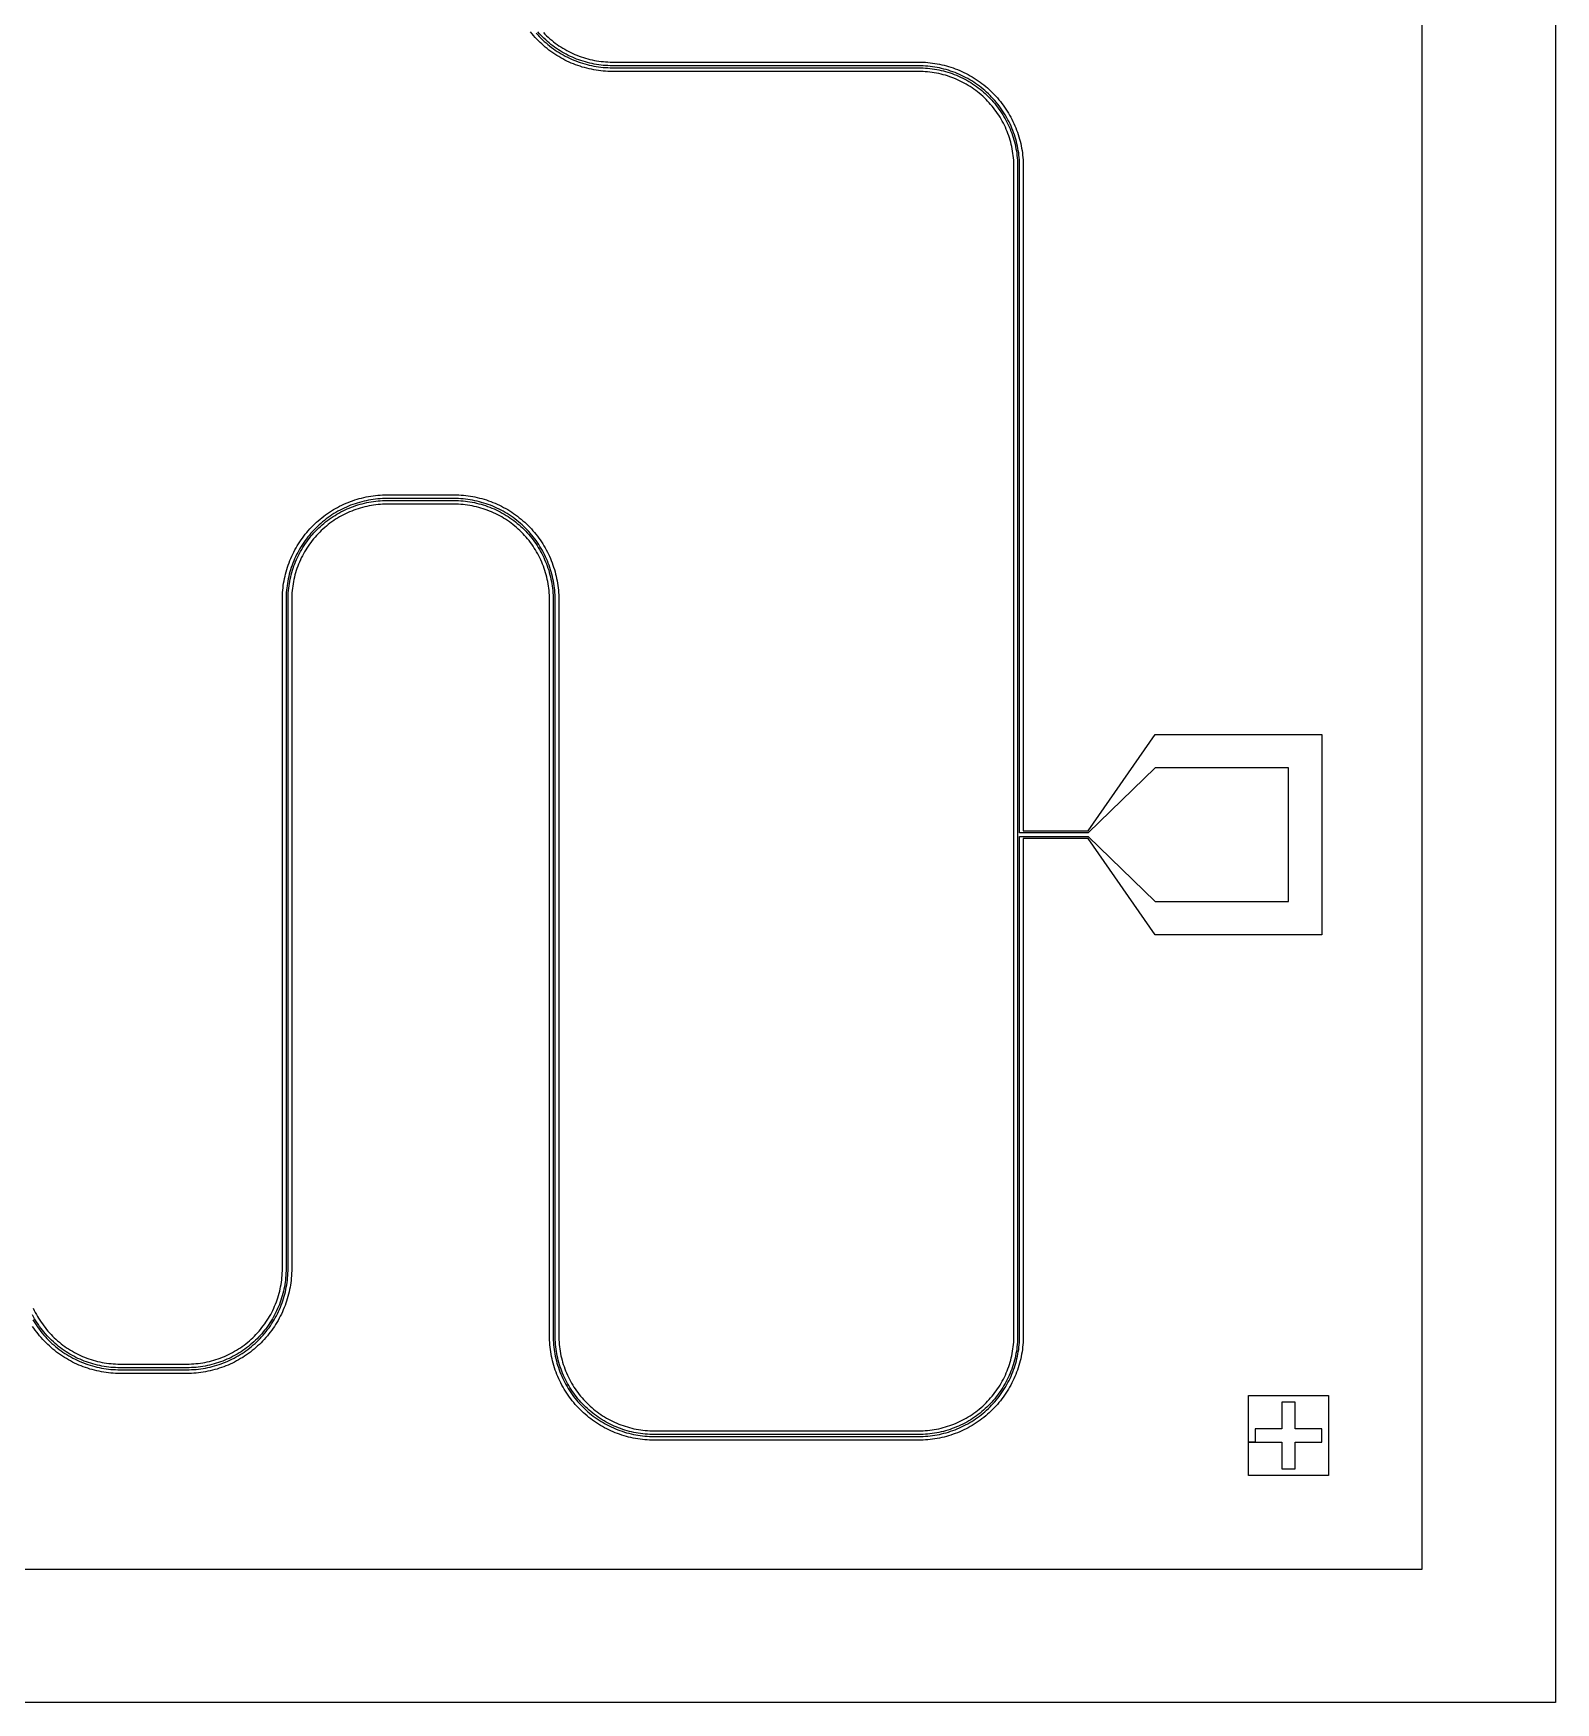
# Model space of a CAD drawing. Extents: x -2500 to 2500, y -2500 to 2500.
# Drawn here: x 220 to 2500, y -2500 to 0 of the extents above; entities that cross this region are included whole.
import ezdxf

# ---------------------------------------------------------------- set-up
doc = ezdxf.new("R2010")
doc.units = 0
doc.layers.add('L0D0', color=1, linetype='CONTINUOUS')

msp = doc.modelspace()

# ---------------------------------------------------------------- linework, layer by layer
at = {"layer": 'L0D0'}
for points in [[(-2500, -2500), (-2500, -2300), (-2300, -2300), (2300, -2300), (2300, 2300), (-2300, 2300), (-2300, -2300), (-2500, -2300), (-2500, 2500), (2500, 2500), (2500, -2500)], [(2040, -2160), (2040, -2110), (2050, -2110), (2090, -2110), (2090, -2150), (2110, -2150), (2110, -2110), (2150, -2110), (2150, -2090), (2110, -2090), (2110, -2050), (2090, -2050), (2090, -2090), (2050, -2090), (2050, -2110), (2040, -2110), (2040, -2040), (2160, -2040), (2160, -2160)]]:
    msp.add_lwpolyline(points, close=True, dxfattribs=at)
for points in [[(973.113, 0.548), (975.44, -2.065), (977.828, -4.624), (980.273, -7.127), (982.776, -9.572), (985.335, -11.96), (987.948, -14.287), (990.615, -16.554), (993.333, -18.759), (996.101, -20.9), (998.918, -22.976), (1001.782, -24.987), (1004.692, -26.931), (1007.646, -28.808), (1010.642, -30.616), (1013.679, -32.354), (1016.756, -34.021), (1019.871, -35.617), (1023.021, -37.141), (1026.206, -38.591), (1029.423, -39.968), (1032.672, -41.27), (1035.95, -42.496), (1039.255, -43.646), (1042.585, -44.72), (1045.94, -45.717), (1049.317, -46.635), (1052.714, -47.476), (1056.13, -48.238), (1059.562, -48.92), (1063.009, -49.524), (1066.469, -50.047), (1069.941, -50.491), (1073.421, -50.854), (1076.909, -51.136), (1080.403, -51.338), (1083.901, -51.46), (1087.4, -51.5), (1545.75, -51.5), (1549.18, -51.54), (1552.608, -51.658), (1556.033, -51.856), (1559.452, -52.133), (1562.864, -52.489), (1566.266, -52.924), (1569.658, -53.437), (1573.037, -54.028), (1576.401, -54.698), (1579.749, -55.444), (1583.079, -56.268), (1586.389, -57.169), (1589.677, -58.146), (1592.942, -59.198), (1596.182, -60.326), (1599.394, -61.528), (1602.578, -62.804), (1605.732, -64.153), (1608.854, -65.575), (1611.942, -67.068), (1614.995, -68.633), (1618.011, -70.267), (1620.988, -71.971), (1623.925, -73.743), (1626.821, -75.582), (1629.673, -77.488), (1632.48, -79.459), (1635.241, -81.494), (1637.955, -83.593), (1640.619, -85.754), (1643.232, -87.976), (1645.794, -90.257), (1648.302, -92.597), (1650.755, -94.995), (1653.153, -97.448), (1655.493, -99.956), (1657.774, -102.518), (1659.996, -105.131), (1662.157, -107.795), (1664.256, -110.509), (1666.291, -113.27), (1668.262, -116.077), (1670.168, -118.929), (1672.007, -121.825), (1673.779, -124.762), (1675.483, -127.739), (1677.117, -130.755), (1678.682, -133.808), (1680.175, -136.896), (1681.597, -140.018), (1682.946, -143.172), (1684.222, -146.356), (1685.424, -149.568), (1686.552, -152.808), (1687.604, -156.073), (1688.581, -159.361), (1689.482, -162.671), (1690.306, -166.001), (1691.052, -169.349), (1691.722, -172.713), (1692.313, -176.092), (1692.826, -179.484), (1693.261, -182.886), (1693.617, -186.298), (1693.894, -189.717), (1694.092, -193.142), (1694.21, -196.57), (1694.25, -200), (1694.25, -1950), (1694.21, -1953.43), (1694.092, -1956.858), (1693.894, -1960.283), (1693.617, -1963.702), (1693.261, -1967.114), (1692.826, -1970.516), (1692.313, -1973.908), (1691.722, -1977.287), (1691.052, -1980.651), (1690.306, -1983.999), (1689.482, -1987.329), (1688.581, -1990.639), (1687.604, -1993.927), (1686.552, -1997.192), (1685.424, -2000.432), (1684.222, -2003.644), (1682.946, -2006.828), (1681.597, -2009.982), (1680.175, -2013.104), (1678.682, -2016.192), (1677.117, -2019.245), (1675.483, -2022.261), (1673.779, -2025.238), (1672.007, -2028.175), (1670.168, -2031.071), (1668.262, -2033.923), (1666.291, -2036.73), (1664.256, -2039.491), (1662.157, -2042.205), (1659.996, -2044.869), (1657.774, -2047.482), (1655.493, -2050.044), (1653.153, -2052.552), (1650.755, -2055.005), (1648.302, -2057.403), (1645.794, -2059.743), (1643.232, -2062.024), (1640.619, -2064.246), (1637.955, -2066.407), (1635.241, -2068.506), (1632.48, -2070.541), (1629.673, -2072.512), (1626.821, -2074.418), (1623.925, -2076.257), (1620.988, -2078.029), (1618.011, -2079.733), (1614.995, -2081.367), (1611.942, -2082.932), (1608.854, -2084.425), (1605.732, -2085.847), (1602.578, -2087.196), (1599.394, -2088.472), (1596.182, -2089.674), (1592.942, -2090.802), (1589.677, -2091.854), (1586.389, -2092.831), (1583.079, -2093.732), (1579.749, -2094.556), (1576.401, -2095.302), (1573.037, -2095.972), (1569.658, -2096.563), (1566.266, -2097.076), (1562.864, -2097.511), (1559.452, -2097.867), (1556.033, -2098.144), (1552.608, -2098.342), (1549.18, -2098.46), (1545.75, -2098.5), (1150, -2098.5), (1146.57, -2098.46), (1143.142, -2098.342), (1139.717, -2098.144), (1136.298, -2097.867), (1132.886, -2097.511), (1129.484, -2097.076), (1126.092, -2096.563), (1122.713, -2095.972), (1119.349, -2095.302), (1116.001, -2094.556), (1112.671, -2093.732), (1109.361, -2092.831), (1106.073, -2091.854), (1102.808, -2090.802), (1099.568, -2089.674), (1096.356, -2088.472), (1093.172, -2087.196), (1090.018, -2085.847), (1086.896, -2084.425), (1083.808, -2082.932), (1080.755, -2081.367), (1077.739, -2079.733), (1074.762, -2078.029), (1071.825, -2076.257), (1068.929, -2074.418), (1066.077, -2072.512), (1063.27, -2070.541), (1060.509, -2068.506), (1057.795, -2066.407), (1055.131, -2064.246), (1052.518, -2062.024), (1049.956, -2059.743), (1047.448, -2057.403), (1044.995, -2055.005), (1042.597, -2052.552), (1040.257, -2050.044), (1037.976, -2047.482), (1035.754, -2044.869), (1033.593, -2042.205), (1031.494, -2039.491), (1029.459, -2036.73), (1027.488, -2033.923), (1025.582, -2031.071), (1023.743, -2028.175), (1021.971, -2025.238), (1020.267, -2022.261), (1018.633, -2019.245), (1017.068, -2016.192), (1015.575, -2013.104), (1014.153, -2009.982), (1012.804, -2006.828), (1011.528, -2003.644), (1010.326, -2000.432), (1009.198, -1997.192), (1008.146, -1993.927), (1007.169, -1990.639), (1006.268, -1987.329), (1005.444, -1983.999), (1004.698, -1980.651), (1004.028, -1977.287), (1003.437, -1973.908), (1002.924, -1970.516), (1002.489, -1967.114), (1002.133, -1963.702), (1001.856, -1960.283), (1001.658, -1956.858), (1001.54, -1953.43), (1001.5, -1950), (1001.5, -848.1), (1001.46, -844.601), (1001.338, -841.103), (1001.136, -837.609), (1000.854, -834.121), (1000.491, -830.641), (1000.047, -827.169), (999.524, -823.709), (998.92, -820.262), (998.238, -816.83), (997.476, -813.414), (996.635, -810.017), (995.717, -806.64), (994.72, -803.285), (993.646, -799.955), (992.496, -796.65), (991.27, -793.372), (989.968, -790.123), (988.591, -786.906), (987.141, -783.721), (985.617, -780.571), (984.021, -777.456), (982.354, -774.379), (980.616, -771.342), (978.808, -768.346), (976.931, -765.392), (974.987, -762.482), (972.976, -759.618), (970.9, -756.801), (968.759, -754.033), (966.554, -751.315), (964.287, -748.648), (961.96, -746.035), (959.572, -743.476), (957.127, -740.973), (954.624, -738.528), (952.065, -736.14), (949.452, -733.813), (946.785, -731.546), (944.067, -729.341), (941.299, -727.2), (938.482, -725.124), (935.618, -723.113), (932.708, -721.169), (929.754, -719.292), (926.758, -717.484), (923.721, -715.746), (920.644, -714.079), (917.529, -712.483), (914.379, -710.959), (911.194, -709.509), (907.977, -708.132), (904.728, -706.83), (901.45, -705.604), (898.145, -704.454), (894.815, -703.38), (891.46, -702.383), (888.083, -701.465), (884.686, -700.624), (881.27, -699.862), (877.838, -699.18), (874.391, -698.576), (870.931, -698.053), (867.459, -697.609), (863.979, -697.246), (860.491, -696.964), (856.997, -696.762), (853.499, -696.64), (850, -696.6), (750, -696.6), (746.501, -696.64), (743.003, -696.762), (739.509, -696.964), (736.021, -697.246), (732.541, -697.609), (729.069, -698.053), (725.609, -698.576), (722.162, -699.18), (718.73, -699.862), (715.314, -700.624), (711.917, -701.465), (708.54, -702.383), (705.185, -703.38), (701.855, -704.454), (698.55, -705.604), (695.272, -706.83), (692.023, -708.132), (688.806, -709.509), (685.621, -710.959), (682.471, -712.483), (679.356, -714.079), (676.279, -715.746), (673.242, -717.484), (670.246, -719.292), (667.292, -721.169), (664.382, -723.113), (661.518, -725.124), (658.701, -727.2), (655.933, -729.341), (653.215, -731.546), (650.548, -733.813), (647.935, -736.14), (645.376, -738.528), (642.873, -740.973), (640.428, -743.476), (638.04, -746.035), (635.713, -748.648), (633.446, -751.315), (631.241, -754.033), (629.1, -756.801), (627.024, -759.618), (625.013, -762.482), (623.069, -765.392), (621.192, -768.346), (619.384, -771.342), (617.646, -774.379), (615.979, -777.456), (614.383, -780.571), (612.859, -783.721), (611.409, -786.906), (610.032, -790.123), (608.73, -793.372), (607.504, -796.65), (606.354, -799.955), (605.28, -803.285), (604.283, -806.64), (603.365, -810.017), (602.524, -813.414), (601.762, -816.83), (601.08, -820.262), (600.476, -823.709), (599.953, -827.169), (599.509, -830.641), (599.146, -834.121), (598.864, -837.609), (598.662, -841.103), (598.54, -844.601), (598.5, -848.1), (598.5, -1850), (598.46, -1853.43), (598.342, -1856.858), (598.144, -1860.283), (597.867, -1863.702), (597.511, -1867.114), (597.076, -1870.516), (596.563, -1873.908), (595.972, -1877.287), (595.302, -1880.651), (594.556, -1883.999), (593.732, -1887.329), (592.831, -1890.639), (591.854, -1893.927), (590.802, -1897.192), (589.674, -1900.432), (588.472, -1903.644), (587.196, -1906.828), (585.847, -1909.982), (584.425, -1913.104), (582.932, -1916.192), (581.367, -1919.245), (579.733, -1922.261), (578.029, -1925.238), (576.257, -1928.175), (574.418, -1931.071), (572.512, -1933.923), (570.541, -1936.73), (568.506, -1939.491), (566.407, -1942.205), (564.246, -1944.869), (562.024, -1947.482), (559.743, -1950.044), (557.403, -1952.552), (555.005, -1955.005), (552.552, -1957.403), (550.044, -1959.743), (547.482, -1962.024), (544.869, -1964.246), (542.205, -1966.407), (539.491, -1968.506), (536.73, -1970.541), (533.923, -1972.512), (531.071, -1974.418), (528.175, -1976.257), (525.238, -1978.029), (522.261, -1979.733), (519.245, -1981.367), (516.192, -1982.932), (513.104, -1984.425), (509.982, -1985.847), (506.828, -1987.196), (503.644, -1988.472), (500.432, -1989.674), (497.192, -1990.802), (493.927, -1991.854), (490.639, -1992.831), (487.329, -1993.732), (483.999, -1994.556), (480.651, -1995.302), (477.287, -1995.972), (473.908, -1996.563), (470.516, -1997.076), (467.114, -1997.511), (463.702, -1997.867), (460.283, -1998.144), (456.858, -1998.342), (453.43, -1998.46), (450, -1998.5), (350, -1998.5), (346.57, -1998.46), (343.142, -1998.342), (339.717, -1998.144), (336.298, -1997.867), (332.886, -1997.511), (329.484, -1997.076), (326.092, -1996.563), (322.713, -1995.972), (319.349, -1995.302), (316.001, -1994.556), (312.671, -1993.732), (309.361, -1992.831), (306.073, -1991.854), (302.808, -1990.802), (299.568, -1989.674), (296.356, -1988.472), (293.172, -1987.196), (290.018, -1985.847), (286.896, -1984.425), (283.808, -1982.932), (280.755, -1981.367), (277.739, -1979.733), (274.762, -1978.029), (271.825, -1976.257), (268.929, -1974.418), (266.077, -1972.512), (263.27, -1970.541), (260.509, -1968.506), (257.795, -1966.407), (255.131, -1964.246), (252.518, -1962.024), (249.956, -1959.743), (247.448, -1957.403), (244.995, -1955.005), (242.597, -1952.552), (240.257, -1950.044), (237.976, -1947.482), (235.754, -1944.869), (233.593, -1942.205), (231.494, -1939.491), (229.459, -1936.73), (227.488, -1933.923), (225.582, -1931.071), (223.743, -1928.175), (221.971, -1925.238), (220.267, -1922.261), (218.633, -1919.245)], [(983.906, 1.319), (986.284, -1.116), (988.719, -3.494), (991.21, -5.813), (993.755, -8.072), (996.353, -10.27), (999.003, -12.406), (1001.703, -14.477), (1004.452, -16.484), (1007.247, -18.425), (1010.088, -20.299), (1012.973, -22.105), (1015.9, -23.842), (1018.867, -25.508), (1021.874, -27.103), (1024.917, -28.627), (1027.996, -30.077), (1031.108, -31.454), (1034.252, -32.757), (1037.427, -33.984), (1040.629, -35.135), (1043.858, -36.21), (1047.112, -37.207), (1050.389, -38.127), (1053.686, -38.969), (1057.003, -39.732), (1060.337, -40.416), (1063.686, -41.02), (1067.049, -41.544), (1070.423, -41.989), (1073.807, -42.352), (1077.198, -42.636), (1080.596, -42.838), (1083.997, -42.96), (1087.4, -43), (1545.75, -43), (1549.273, -43.04), (1552.794, -43.158), (1556.311, -43.356), (1559.823, -43.632), (1563.328, -43.987), (1566.825, -44.421), (1570.31, -44.933), (1573.783, -45.523), (1577.243, -46.191), (1580.686, -46.936), (1584.111, -47.759), (1587.518, -48.658), (1590.903, -49.633), (1594.266, -50.684), (1597.604, -51.81), (1600.916, -53.011), (1604.2, -54.286), (1607.455, -55.634), (1610.679, -57.055), (1613.87, -58.548), (1617.027, -60.112), (1620.147, -61.747), (1623.231, -63.451), (1626.275, -65.224), (1629.279, -67.064), (1632.241, -68.972), (1635.159, -70.946), (1638.032, -72.984), (1640.859, -75.087), (1643.638, -77.252), (1646.367, -79.48), (1649.046, -81.768), (1651.673, -84.115), (1654.247, -86.521), (1656.766, -88.984), (1659.229, -91.503), (1661.635, -94.077), (1663.982, -96.704), (1666.27, -99.383), (1668.498, -102.112), (1670.663, -104.891), (1672.766, -107.718), (1674.804, -110.591), (1676.778, -113.509), (1678.686, -116.471), (1680.526, -119.475), (1682.299, -122.519), (1684.003, -125.603), (1685.638, -128.723), (1687.202, -131.88), (1688.695, -135.071), (1690.116, -138.295), (1691.464, -141.55), (1692.739, -144.834), (1693.94, -148.146), (1695.066, -151.484), (1696.117, -154.847), (1697.092, -158.232), (1697.991, -161.639), (1698.814, -165.064), (1699.559, -168.507), (1700.227, -171.967), (1700.817, -175.44), (1701.329, -178.925), (1701.763, -182.422), (1702.118, -185.927), (1702.394, -189.439), (1702.592, -192.956), (1702.71, -196.477), (1702.75, -200), (1702.75, -1194.25), (1800, -1194.25), (1900, -1050), (2150, -1050), (2150, -1350), (1900, -1350), (1800, -1205.75), (1702.75, -1205.75), (1702.75, -1950), (1702.71, -1953.523), (1702.592, -1957.044), (1702.394, -1960.561), (1702.118, -1964.073), (1701.763, -1967.578), (1701.329, -1971.075), (1700.817, -1974.56), (1700.227, -1978.033), (1699.559, -1981.493), (1698.814, -1984.936), (1697.991, -1988.361), (1697.092, -1991.768), (1696.117, -1995.153), (1695.066, -1998.516), (1693.94, -2001.854), (1692.739, -2005.166), (1691.464, -2008.45), (1690.116, -2011.705), (1688.695, -2014.929), (1687.202, -2018.12), (1685.638, -2021.277), (1684.003, -2024.397), (1682.299, -2027.481), (1680.526, -2030.525), (1678.686, -2033.529), (1676.778, -2036.491), (1674.804, -2039.409), (1672.766, -2042.282), (1670.663, -2045.109), (1668.498, -2047.888), (1666.27, -2050.617), (1663.982, -2053.296), (1661.635, -2055.923), (1659.229, -2058.497), (1656.766, -2061.016), (1654.247, -2063.479), (1651.673, -2065.885), (1649.046, -2068.232), (1646.367, -2070.52), (1643.638, -2072.748), (1640.859, -2074.913), (1638.032, -2077.016), (1635.159, -2079.054), (1632.241, -2081.028), (1629.279, -2082.936), (1626.275, -2084.776), (1623.231, -2086.549), (1620.147, -2088.253), (1617.027, -2089.888), (1613.87, -2091.452), (1610.679, -2092.945), (1607.455, -2094.366), (1604.2, -2095.714), (1600.916, -2096.989), (1597.604, -2098.19), (1594.266, -2099.316), (1590.903, -2100.367), (1587.518, -2101.342), (1584.111, -2102.241), (1580.686, -2103.064), (1577.243, -2103.809), (1573.783, -2104.477), (1570.31, -2105.067), (1566.825, -2105.579), (1563.328, -2106.013), (1559.823, -2106.368), (1556.311, -2106.644), (1552.794, -2106.842), (1549.273, -2106.96), (1545.75, -2107), (1150, -2107), (1146.477, -2106.96), (1142.956, -2106.842), (1139.439, -2106.644), (1135.927, -2106.368), (1132.422, -2106.013), (1128.925, -2105.579), (1125.44, -2105.067), (1121.967, -2104.477), (1118.507, -2103.809), (1115.064, -2103.064), (1111.639, -2102.241), (1108.232, -2101.342), (1104.847, -2100.367), (1101.484, -2099.316), (1098.146, -2098.19), (1094.834, -2096.989), (1091.55, -2095.714), (1088.295, -2094.366), (1085.071, -2092.945), (1081.88, -2091.452), (1078.723, -2089.888), (1075.603, -2088.253), (1072.519, -2086.549), (1069.475, -2084.776), (1066.471, -2082.936), (1063.509, -2081.028), (1060.591, -2079.054), (1057.718, -2077.016), (1054.891, -2074.913), (1052.112, -2072.748), (1049.383, -2070.52), (1046.704, -2068.232), (1044.077, -2065.885), (1041.503, -2063.479), (1038.984, -2061.016), (1036.521, -2058.497), (1034.115, -2055.923), (1031.768, -2053.296), (1029.48, -2050.617), (1027.252, -2047.888), (1025.087, -2045.109), (1022.984, -2042.282), (1020.946, -2039.409), (1018.972, -2036.491), (1017.064, -2033.529), (1015.224, -2030.525), (1013.451, -2027.481), (1011.747, -2024.397), (1010.112, -2021.277), (1008.548, -2018.12), (1007.055, -2014.929), (1005.634, -2011.705), (1004.286, -2008.45), (1003.011, -2005.166), (1001.81, -2001.854), (1000.684, -1998.516), (999.633, -1995.153), (998.658, -1991.768), (997.759, -1988.361), (996.936, -1984.936), (996.191, -1981.493), (995.523, -1978.033), (994.933, -1974.56), (994.421, -1971.075), (993.987, -1967.578), (993.632, -1964.073), (993.356, -1960.561), (993.158, -1957.044), (993.04, -1953.523), (993, -1950), (993, -848.1), (992.96, -844.697), (992.838, -841.296), (992.636, -837.898), (992.352, -834.507), (991.989, -831.123), (991.544, -827.749), (991.02, -824.386), (990.416, -821.037), (989.732, -817.703), (988.969, -814.386), (988.127, -811.089), (987.207, -807.812), (986.21, -804.558), (985.135, -801.329), (983.984, -798.127), (982.757, -794.952), (981.454, -791.808), (980.077, -788.696), (978.627, -785.617), (977.103, -782.574), (975.508, -779.567), (973.842, -776.6), (972.105, -773.673), (970.299, -770.788), (968.425, -767.947), (966.484, -765.152), (964.477, -762.403), (962.406, -759.703), (960.27, -757.053), (958.072, -754.455), (955.813, -751.91), (953.494, -749.419), (951.116, -746.984), (948.681, -744.606), (946.19, -742.287), (943.645, -740.028), (941.047, -737.83), (938.397, -735.694), (935.697, -733.623), (932.948, -731.616), (930.153, -729.675), (927.312, -727.801), (924.427, -725.995), (921.5, -724.258), (918.533, -722.592), (915.526, -720.997), (912.483, -719.473), (909.404, -718.023), (906.292, -716.646), (903.148, -715.343), (899.973, -714.116), (896.771, -712.965), (893.542, -711.89), (890.288, -710.893), (887.011, -709.973), (883.714, -709.131), (880.397, -708.368), (877.063, -707.684), (873.714, -707.08), (870.351, -706.556), (866.977, -706.111), (863.593, -705.748), (860.202, -705.464), (856.804, -705.262), (853.403, -705.14), (850, -705.1), (750, -705.1), (746.597, -705.14), (743.196, -705.262), (739.798, -705.464), (736.407, -705.748), (733.023, -706.111), (729.649, -706.556), (726.286, -707.08), (722.937, -707.684), (719.603, -708.368), (716.286, -709.131), (712.989, -709.973), (709.712, -710.893), (706.458, -711.89), (703.229, -712.965), (700.027, -714.116), (696.852, -715.343), (693.708, -716.646), (690.596, -718.023), (687.517, -719.473), (684.474, -720.997), (681.467, -722.592), (678.5, -724.258), (675.573, -725.995), (672.688, -727.801), (669.847, -729.675), (667.052, -731.616), (664.303, -733.623), (661.603, -735.694), (658.953, -737.83), (656.355, -740.028), (653.81, -742.287), (651.319, -744.606), (648.884, -746.984), (646.506, -749.419), (644.187, -751.91), (641.928, -754.455), (639.73, -757.053), (637.594, -759.703), (635.523, -762.403), (633.516, -765.152), (631.575, -767.947), (629.701, -770.788), (627.895, -773.673), (626.158, -776.6), (624.492, -779.567), (622.897, -782.574), (621.373, -785.617), (619.923, -788.696), (618.546, -791.808), (617.243, -794.952), (616.016, -798.127), (614.865, -801.329), (613.79, -804.558), (612.793, -807.812), (611.873, -811.089), (611.031, -814.386), (610.268, -817.703), (609.584, -821.037), (608.98, -824.386), (608.456, -827.749), (608.011, -831.123), (607.648, -834.507), (607.364, -837.898), (607.162, -841.296), (607.04, -844.697), (607, -848.1), (607, -1850), (606.96, -1853.523), (606.842, -1857.044), (606.644, -1860.561), (606.368, -1864.073), (606.013, -1867.578), (605.579, -1871.075), (605.067, -1874.56), (604.477, -1878.033), (603.809, -1881.493), (603.064, -1884.936), (602.241, -1888.361), (601.342, -1891.768), (600.367, -1895.153), (599.316, -1898.516), (598.19, -1901.854), (596.989, -1905.166), (595.714, -1908.45), (594.366, -1911.705), (592.945, -1914.929), (591.452, -1918.12), (589.888, -1921.277), (588.253, -1924.397), (586.549, -1927.481), (584.776, -1930.525), (582.936, -1933.529), (581.028, -1936.491), (579.054, -1939.409), (577.016, -1942.282), (574.913, -1945.109), (572.748, -1947.888), (570.52, -1950.617), (568.232, -1953.296), (565.885, -1955.923), (563.479, -1958.497), (561.016, -1961.016), (558.497, -1963.479), (555.923, -1965.885), (553.296, -1968.232), (550.617, -1970.52), (547.888, -1972.748), (545.109, -1974.913), (542.282, -1977.016), (539.409, -1979.054), (536.491, -1981.028), (533.529, -1982.936), (530.525, -1984.776), (527.481, -1986.549), (524.397, -1988.253), (521.277, -1989.888), (518.12, -1991.452), (514.929, -1992.945), (511.705, -1994.366), (508.45, -1995.714), (505.166, -1996.989), (501.854, -1998.19), (498.516, -1999.316), (495.153, -2000.367), (491.768, -2001.342), (488.361, -2002.241), (484.936, -2003.064), (481.493, -2003.809), (478.033, -2004.477), (474.56, -2005.067), (471.075, -2005.579), (467.578, -2006.013), (464.073, -2006.368), (460.561, -2006.644), (457.044, -2006.842), (453.523, -2006.96), (450, -2007), (350, -2007), (346.477, -2006.96), (342.956, -2006.842), (339.439, -2006.644), (335.927, -2006.368), (332.422, -2006.013), (328.925, -2005.579), (325.44, -2005.067), (321.967, -2004.477), (318.507, -2003.809), (315.064, -2003.064), (311.639, -2002.241), (308.232, -2001.342), (304.847, -2000.367), (301.484, -1999.316), (298.146, -1998.19), (294.834, -1996.989), (291.55, -1995.714), (288.295, -1994.366), (285.071, -1992.945), (281.88, -1991.452), (278.723, -1989.888), (275.603, -1988.253), (272.519, -1986.549), (269.475, -1984.776), (266.471, -1982.936), (263.509, -1981.028), (260.591, -1979.054), (257.718, -1977.016), (254.891, -1974.913), (252.112, -1972.748), (249.383, -1970.52), (246.704, -1968.232), (244.077, -1965.885), (241.503, -1963.479), (238.984, -1961.016), (236.521, -1958.497), (234.115, -1955.923), (231.768, -1953.296), (229.48, -1950.617), (227.252, -1947.888), (225.087, -1945.109), (222.984, -1942.282), (220.946, -1939.409), (218.972, -1936.491)], [(219.384, -1926.758), (221.192, -1929.754), (223.069, -1932.708), (225.013, -1935.618), (227.024, -1938.482), (229.1, -1941.299), (231.241, -1944.067), (233.446, -1946.785), (235.713, -1949.452), (238.04, -1952.065), (240.428, -1954.624), (242.873, -1957.127), (245.376, -1959.572), (247.935, -1961.96), (250.548, -1964.287), (253.215, -1966.554), (255.933, -1968.759), (258.701, -1970.9), (261.518, -1972.976), (264.382, -1974.987), (267.292, -1976.931), (270.246, -1978.808), (273.242, -1980.616), (276.279, -1982.354), (279.356, -1984.021), (282.471, -1985.617), (285.621, -1987.141), (288.806, -1988.591), (292.023, -1989.968), (295.272, -1991.27), (298.55, -1992.496), (301.855, -1993.646), (305.185, -1994.72), (308.54, -1995.717), (311.917, -1996.635), (315.314, -1997.476), (318.73, -1998.238), (322.162, -1998.92), (325.609, -1999.524), (329.069, -2000.047), (332.541, -2000.491), (336.021, -2000.854), (339.509, -2001.136), (343.003, -2001.338), (346.501, -2001.46), (350, -2001.5), (450, -2001.5), (453.499, -2001.46), (456.997, -2001.338), (460.491, -2001.136), (463.979, -2000.854), (467.459, -2000.491), (470.931, -2000.047), (474.391, -1999.524), (477.838, -1998.92), (481.27, -1998.238), (484.686, -1997.476), (488.083, -1996.635), (491.46, -1995.717), (494.815, -1994.72), (498.145, -1993.646), (501.45, -1992.496), (504.728, -1991.27), (507.977, -1989.968), (511.194, -1988.591), (514.379, -1987.141), (517.529, -1985.617), (520.644, -1984.021), (523.721, -1982.354), (526.758, -1980.616), (529.754, -1978.808), (532.708, -1976.931), (535.618, -1974.987), (538.482, -1972.976), (541.299, -1970.9), (544.067, -1968.759), (546.785, -1966.554), (549.452, -1964.287), (552.065, -1961.96), (554.624, -1959.572), (557.127, -1957.127), (559.572, -1954.624), (561.96, -1952.065), (564.287, -1949.452), (566.554, -1946.785), (568.759, -1944.067), (570.9, -1941.299), (572.976, -1938.482), (574.987, -1935.618), (576.931, -1932.708), (578.808, -1929.754), (580.616, -1926.758), (582.354, -1923.721), (584.021, -1920.644), (585.617, -1917.529), (587.141, -1914.379), (588.591, -1911.194), (589.968, -1907.977), (591.27, -1904.728), (592.496, -1901.45), (593.646, -1898.145), (594.72, -1894.815), (595.717, -1891.46), (596.635, -1888.083), (597.476, -1884.686), (598.238, -1881.27), (598.92, -1877.838), (599.524, -1874.391), (600.047, -1870.931), (600.491, -1867.459), (600.854, -1863.979), (601.136, -1860.491), (601.338, -1856.997), (601.46, -1853.499), (601.5, -1850), (601.5, -848.1), (601.54, -844.67), (601.658, -841.242), (601.856, -837.817), (602.133, -834.398), (602.489, -830.986), (602.924, -827.584), (603.437, -824.192), (604.028, -820.813), (604.698, -817.449), (605.444, -814.101), (606.268, -810.771), (607.169, -807.461), (608.146, -804.173), (609.198, -800.908), (610.326, -797.668), (611.528, -794.456), (612.804, -791.272), (614.153, -788.118), (615.575, -784.996), (617.068, -781.908), (618.633, -778.855), (620.267, -775.839), (621.971, -772.862), (623.743, -769.925), (625.582, -767.029), (627.488, -764.177), (629.459, -761.37), (631.494, -758.609), (633.593, -755.895), (635.754, -753.231), (637.976, -750.618), (640.257, -748.056), (642.597, -745.548), (644.995, -743.095), (647.448, -740.697), (649.956, -738.357), (652.518, -736.076), (655.131, -733.854), (657.795, -731.693), (660.509, -729.594), (663.27, -727.559), (666.077, -725.588), (668.929, -723.682), (671.825, -721.843), (674.762, -720.071), (677.739, -718.367), (680.755, -716.733), (683.808, -715.168), (686.896, -713.675), (690.018, -712.253), (693.172, -710.904), (696.356, -709.628), (699.568, -708.426), (702.808, -707.298), (706.073, -706.246), (709.361, -705.269), (712.671, -704.368), (716.001, -703.544), (719.349, -702.798), (722.713, -702.128), (726.092, -701.537), (729.484, -701.024), (732.886, -700.589), (736.298, -700.233), (739.717, -699.956), (743.142, -699.758), (746.57, -699.64), (750, -699.6), (850, -699.6), (853.43, -699.64), (856.858, -699.758), (860.283, -699.956), (863.702, -700.233), (867.114, -700.589), (870.516, -701.024), (873.908, -701.537), (877.287, -702.128), (880.651, -702.798), (883.999, -703.544), (887.329, -704.368), (890.639, -705.269), (893.927, -706.246), (897.192, -707.298), (900.432, -708.426), (903.644, -709.628), (906.828, -710.904), (909.982, -712.253), (913.104, -713.675), (916.192, -715.168), (919.245, -716.733), (922.261, -718.367), (925.238, -720.071), (928.175, -721.843), (931.071, -723.682), (933.923, -725.588), (936.73, -727.559), (939.491, -729.594), (942.205, -731.693), (944.869, -733.854), (947.482, -736.076), (950.044, -738.357), (952.552, -740.697), (955.005, -743.095), (957.403, -745.548), (959.743, -748.056), (962.024, -750.618), (964.246, -753.231), (966.407, -755.895), (968.506, -758.609), (970.541, -761.37), (972.512, -764.177), (974.418, -767.029), (976.257, -769.925), (978.029, -772.862), (979.733, -775.839), (981.367, -778.855), (982.932, -781.908), (984.425, -784.996), (985.847, -788.118), (987.196, -791.272), (988.472, -794.456), (989.674, -797.668), (990.802, -800.908), (991.854, -804.173), (992.831, -807.461), (993.732, -810.771), (994.556, -814.101), (995.302, -817.449), (995.972, -820.813), (996.563, -824.192), (997.076, -827.584), (997.511, -830.986), (997.867, -834.398), (998.144, -837.817), (998.342, -841.242), (998.46, -844.67), (998.5, -848.1), (998.5, -1950), (998.54, -1953.499), (998.662, -1956.997), (998.864, -1960.491), (999.146, -1963.979), (999.509, -1967.459), (999.953, -1970.931), (1000.476, -1974.391), (1001.08, -1977.838), (1001.762, -1981.27), (1002.524, -1984.686), (1003.365, -1988.083), (1004.283, -1991.46), (1005.28, -1994.815), (1006.354, -1998.145), (1007.504, -2001.45), (1008.73, -2004.728), (1010.032, -2007.977), (1011.409, -2011.194), (1012.859, -2014.379), (1014.383, -2017.529), (1015.979, -2020.644), (1017.646, -2023.721), (1019.384, -2026.758), (1021.192, -2029.754), (1023.069, -2032.708), (1025.013, -2035.618), (1027.024, -2038.482), (1029.1, -2041.299), (1031.241, -2044.067), (1033.446, -2046.785), (1035.713, -2049.452), (1038.04, -2052.065), (1040.428, -2054.624), (1042.873, -2057.127), (1045.376, -2059.572), (1047.935, -2061.96), (1050.548, -2064.287), (1053.215, -2066.554), (1055.933, -2068.759), (1058.701, -2070.9), (1061.518, -2072.976), (1064.382, -2074.987), (1067.292, -2076.931), (1070.246, -2078.808), (1073.242, -2080.616), (1076.279, -2082.354), (1079.356, -2084.021), (1082.471, -2085.617), (1085.621, -2087.141), (1088.806, -2088.591), (1092.023, -2089.968), (1095.272, -2091.27), (1098.55, -2092.496), (1101.855, -2093.646), (1105.185, -2094.72), (1108.54, -2095.717), (1111.917, -2096.635), (1115.314, -2097.476), (1118.73, -2098.238), (1122.162, -2098.92), (1125.609, -2099.524), (1129.069, -2100.047), (1132.541, -2100.491), (1136.021, -2100.854), (1139.509, -2101.136), (1143.003, -2101.338), (1146.501, -2101.46), (1150, -2101.5), (1545.75, -2101.5), (1549.249, -2101.46), (1552.747, -2101.338), (1556.241, -2101.136), (1559.729, -2100.854), (1563.209, -2100.491), (1566.681, -2100.047), (1570.141, -2099.524), (1573.588, -2098.92), (1577.02, -2098.238), (1580.436, -2097.476), (1583.833, -2096.635), (1587.21, -2095.717), (1590.565, -2094.72), (1593.895, -2093.646), (1597.2, -2092.496), (1600.478, -2091.27), (1603.727, -2089.968), (1606.944, -2088.591), (1610.129, -2087.141), (1613.279, -2085.617), (1616.394, -2084.021), (1619.471, -2082.354), (1622.508, -2080.616), (1625.504, -2078.808), (1628.458, -2076.931), (1631.368, -2074.987), (1634.232, -2072.976), (1637.049, -2070.9), (1639.817, -2068.759), (1642.535, -2066.554), (1645.202, -2064.287), (1647.815, -2061.96), (1650.374, -2059.572), (1652.877, -2057.127), (1655.322, -2054.624), (1657.71, -2052.065), (1660.037, -2049.452), (1662.304, -2046.785), (1664.509, -2044.067), (1666.65, -2041.299), (1668.726, -2038.482), (1670.737, -2035.618), (1672.681, -2032.708), (1674.558, -2029.754), (1676.366, -2026.758), (1678.104, -2023.721), (1679.771, -2020.644), (1681.367, -2017.529), (1682.891, -2014.379), (1684.341, -2011.194), (1685.718, -2007.977), (1687.02, -2004.728), (1688.246, -2001.45), (1689.396, -1998.145), (1690.47, -1994.815), (1691.467, -1991.46), (1692.385, -1988.083), (1693.226, -1984.686), (1693.988, -1981.27), (1694.67, -1977.838), (1695.274, -1974.391), (1695.797, -1970.931), (1696.241, -1967.459), (1696.604, -1963.979), (1696.886, -1960.491), (1697.088, -1956.997), (1697.21, -1953.499), (1697.25, -1950), (1697.25, -1202.75), (1800, -1202.75), (1900, -1300), (2100, -1300), (2100, -1100), (1900, -1100), (1800, -1197.25), (1697.25, -1197.25), (1697.25, -200), (1697.21, -196.501), (1697.088, -193.003), (1696.886, -189.509), (1696.604, -186.021), (1696.241, -182.541), (1695.797, -179.069), (1695.274, -175.609), (1694.67, -172.162), (1693.988, -168.73), (1693.226, -165.314), (1692.385, -161.917), (1691.467, -158.54), (1690.47, -155.185), (1689.396, -151.855), (1688.246, -148.55), (1687.02, -145.272), (1685.718, -142.023), (1684.341, -138.806), (1682.891, -135.621), (1681.367, -132.471), (1679.771, -129.356), (1678.104, -126.279), (1676.366, -123.242), (1674.558, -120.246), (1672.681, -117.292), (1670.737, -114.382), (1668.726, -111.518), (1666.65, -108.701), (1664.509, -105.933), (1662.304, -103.215), (1660.037, -100.548), (1657.71, -97.935), (1655.322, -95.376), (1652.877, -92.873), (1650.374, -90.428), (1647.815, -88.04), (1645.202, -85.713), (1642.535, -83.446), (1639.817, -81.241), (1637.049, -79.1), (1634.232, -77.024), (1631.368, -75.013), (1628.458, -73.069), (1625.504, -71.192), (1622.508, -69.384), (1619.471, -67.646), (1616.394, -65.979), (1613.279, -64.383), (1610.129, -62.859), (1606.944, -61.409), (1603.727, -60.032), (1600.478, -58.73), (1597.2, -57.504), (1593.895, -56.354), (1590.565, -55.28), (1587.21, -54.283), (1583.833, -53.365), (1580.436, -52.524), (1577.02, -51.762), (1573.588, -51.08), (1570.141, -50.476), (1566.681, -49.953), (1563.209, -49.509), (1559.729, -49.146), (1556.241, -48.864), (1552.747, -48.662), (1549.249, -48.54), (1545.75, -48.5), (1087.4, -48.5), (1083.97, -48.46), (1080.542, -48.342), (1077.117, -48.144), (1073.698, -47.867), (1070.286, -47.511), (1066.884, -47.076), (1063.492, -46.563), (1060.113, -45.972), (1056.749, -45.302), (1053.401, -44.556), (1050.071, -43.732), (1046.761, -42.831), (1043.473, -41.854), (1040.208, -40.802), (1036.968, -39.674), (1033.756, -38.472), (1030.572, -37.196), (1027.418, -35.847), (1024.296, -34.425), (1021.208, -32.932), (1018.155, -31.367), (1015.139, -29.733), (1012.162, -28.029), (1009.225, -26.257), (1006.329, -24.418), (1003.477, -22.512), (1000.67, -20.541), (997.909, -18.506), (995.195, -16.407), (992.531, -14.246), (989.918, -12.024), (987.356, -9.743), (984.848, -7.403), (982.395, -5.005), (979.997, -2.552), (977.657, -0.044), (975.376, 2.518)], [(219.923, -1909.404), (221.373, -1912.483), (222.897, -1915.526), (224.492, -1918.533), (226.158, -1921.5), (227.895, -1924.427), (229.701, -1927.312), (231.575, -1930.153), (233.516, -1932.948), (235.523, -1935.697), (237.594, -1938.397), (239.73, -1941.047), (241.928, -1943.645), (244.187, -1946.19), (246.506, -1948.681), (248.884, -1951.116), (251.319, -1953.494), (253.81, -1955.813), (256.355, -1958.072), (258.953, -1960.27), (261.603, -1962.406), (264.303, -1964.477), (267.052, -1966.484), (269.847, -1968.425), (272.688, -1970.299), (275.573, -1972.105), (278.5, -1973.842), (281.467, -1975.508), (284.474, -1977.103), (287.517, -1978.627), (290.596, -1980.077), (293.708, -1981.454), (296.852, -1982.757), (300.027, -1983.984), (303.229, -1985.135), (306.458, -1986.21), (309.712, -1987.207), (312.989, -1988.127), (316.286, -1988.969), (319.603, -1989.732), (322.937, -1990.416), (326.286, -1991.02), (329.649, -1991.544), (333.023, -1991.989), (336.407, -1992.352), (339.798, -1992.636), (343.196, -1992.838), (346.597, -1992.96), (350, -1993), (450, -1993), (453.403, -1992.96), (456.804, -1992.838), (460.202, -1992.636), (463.593, -1992.352), (466.977, -1991.989), (470.351, -1991.544), (473.714, -1991.02), (477.063, -1990.416), (480.397, -1989.732), (483.714, -1988.969), (487.011, -1988.127), (490.288, -1987.207), (493.542, -1986.21), (496.771, -1985.135), (499.973, -1983.984), (503.148, -1982.757), (506.292, -1981.454), (509.404, -1980.077), (512.483, -1978.627), (515.526, -1977.103), (518.533, -1975.508), (521.5, -1973.842), (524.427, -1972.105), (527.312, -1970.299), (530.153, -1968.425), (532.948, -1966.484), (535.697, -1964.477), (538.397, -1962.406), (541.047, -1960.27), (543.645, -1958.072), (546.19, -1955.813), (548.681, -1953.494), (551.116, -1951.116), (553.494, -1948.681), (555.813, -1946.19), (558.072, -1943.645), (560.27, -1941.047), (562.406, -1938.397), (564.477, -1935.697), (566.484, -1932.948), (568.425, -1930.153), (570.299, -1927.312), (572.105, -1924.427), (573.842, -1921.5), (575.508, -1918.533), (577.103, -1915.526), (578.627, -1912.483), (580.077, -1909.404), (581.454, -1906.292), (582.757, -1903.148), (583.984, -1899.973), (585.135, -1896.771), (586.21, -1893.542), (587.207, -1890.288), (588.127, -1887.011), (588.969, -1883.714), (589.732, -1880.397), (590.416, -1877.063), (591.02, -1873.714), (591.544, -1870.351), (591.989, -1866.977), (592.352, -1863.593), (592.636, -1860.202), (592.838, -1856.804), (592.96, -1853.403), (593, -1850), (593, -848.1), (593.04, -844.577), (593.158, -841.056), (593.356, -837.539), (593.632, -834.027), (593.987, -830.522), (594.421, -827.025), (594.933, -823.54), (595.523, -820.067), (596.191, -816.607), (596.936, -813.164), (597.759, -809.739), (598.658, -806.332), (599.633, -802.947), (600.684, -799.584), (601.81, -796.246), (603.011, -792.934), (604.286, -789.65), (605.634, -786.395), (607.055, -783.171), (608.548, -779.98), (610.112, -776.823), (611.747, -773.703), (613.451, -770.619), (615.224, -767.575), (617.064, -764.571), (618.972, -761.609), (620.946, -758.691), (622.984, -755.818), (625.087, -752.991), (627.252, -750.212), (629.48, -747.483), (631.768, -744.804), (634.115, -742.177), (636.521, -739.603), (638.984, -737.084), (641.503, -734.621), (644.077, -732.215), (646.704, -729.868), (649.383, -727.58), (652.112, -725.352), (654.891, -723.187), (657.718, -721.084), (660.591, -719.046), (663.509, -717.072), (666.471, -715.164), (669.475, -713.324), (672.519, -711.551), (675.603, -709.847), (678.723, -708.212), (681.88, -706.648), (685.071, -705.155), (688.295, -703.734), (691.55, -702.386), (694.834, -701.111), (698.146, -699.91), (701.484, -698.784), (704.847, -697.733), (708.232, -696.758), (711.639, -695.859), (715.064, -695.036), (718.507, -694.291), (721.967, -693.623), (725.44, -693.033), (728.925, -692.521), (732.422, -692.087), (735.927, -691.732), (739.439, -691.456), (742.956, -691.258), (746.477, -691.14), (750, -691.1), (850, -691.1), (853.523, -691.14), (857.044, -691.258), (860.561, -691.456), (864.073, -691.732), (867.578, -692.087), (871.075, -692.521), (874.56, -693.033), (878.033, -693.623), (881.493, -694.291), (884.936, -695.036), (888.361, -695.859), (891.768, -696.758), (895.153, -697.733), (898.516, -698.784), (901.854, -699.91), (905.166, -701.111), (908.45, -702.386), (911.705, -703.734), (914.929, -705.155), (918.12, -706.648), (921.277, -708.212), (924.397, -709.847), (927.481, -711.551), (930.525, -713.324), (933.529, -715.164), (936.491, -717.072), (939.409, -719.046), (942.282, -721.084), (945.109, -723.187), (947.888, -725.352), (950.617, -727.58), (953.296, -729.868), (955.923, -732.215), (958.497, -734.621), (961.016, -737.084), (963.479, -739.603), (965.885, -742.177), (968.232, -744.804), (970.52, -747.483), (972.748, -750.212), (974.913, -752.991), (977.016, -755.818), (979.054, -758.691), (981.028, -761.609), (982.936, -764.571), (984.776, -767.575), (986.549, -770.619), (988.253, -773.703), (989.888, -776.823), (991.452, -779.98), (992.945, -783.171), (994.366, -786.395), (995.714, -789.65), (996.989, -792.934), (998.19, -796.246), (999.316, -799.584), (1000.367, -802.947), (1001.342, -806.332), (1002.241, -809.739), (1003.064, -813.164), (1003.809, -816.607), (1004.477, -820.067), (1005.067, -823.54), (1005.579, -827.025), (1006.013, -830.522), (1006.368, -834.027), (1006.644, -837.539), (1006.842, -841.056), (1006.96, -844.577), (1007, -848.1), (1007, -1950), (1007.04, -1953.403), (1007.162, -1956.804), (1007.364, -1960.202), (1007.648, -1963.593), (1008.011, -1966.977), (1008.456, -1970.351), (1008.98, -1973.714), (1009.584, -1977.063), (1010.268, -1980.397), (1011.031, -1983.714), (1011.873, -1987.011), (1012.793, -1990.288), (1013.79, -1993.542), (1014.865, -1996.771), (1016.016, -1999.973), (1017.243, -2003.148), (1018.546, -2006.292), (1019.923, -2009.404), (1021.373, -2012.483), (1022.897, -2015.526), (1024.492, -2018.533), (1026.158, -2021.5), (1027.895, -2024.427), (1029.701, -2027.312), (1031.575, -2030.153), (1033.516, -2032.948), (1035.523, -2035.697), (1037.594, -2038.397), (1039.73, -2041.047), (1041.928, -2043.645), (1044.187, -2046.19), (1046.506, -2048.681), (1048.884, -2051.116), (1051.319, -2053.494), (1053.81, -2055.813), (1056.355, -2058.072), (1058.953, -2060.27), (1061.603, -2062.406), (1064.303, -2064.477), (1067.052, -2066.484), (1069.847, -2068.425), (1072.688, -2070.299), (1075.573, -2072.105), (1078.5, -2073.842), (1081.467, -2075.508), (1084.474, -2077.103), (1087.517, -2078.627), (1090.596, -2080.077), (1093.708, -2081.454), (1096.852, -2082.757), (1100.027, -2083.984), (1103.229, -2085.135), (1106.458, -2086.21), (1109.712, -2087.207), (1112.989, -2088.127), (1116.286, -2088.969), (1119.603, -2089.732), (1122.937, -2090.416), (1126.286, -2091.02), (1129.649, -2091.544), (1133.023, -2091.989), (1136.407, -2092.352), (1139.798, -2092.636), (1143.196, -2092.838), (1146.597, -2092.96), (1150, -2093), (1545.75, -2093), (1549.153, -2092.96), (1552.554, -2092.838), (1555.952, -2092.636), (1559.343, -2092.352), (1562.727, -2091.989), (1566.101, -2091.544), (1569.464, -2091.02), (1572.813, -2090.416), (1576.147, -2089.732), (1579.464, -2088.969), (1582.761, -2088.127), (1586.038, -2087.207), (1589.292, -2086.21), (1592.521, -2085.135), (1595.723, -2083.984), (1598.898, -2082.757), (1602.042, -2081.454), (1605.154, -2080.077), (1608.233, -2078.627), (1611.276, -2077.103), (1614.283, -2075.508), (1617.25, -2073.842), (1620.177, -2072.105), (1623.062, -2070.299), (1625.903, -2068.425), (1628.698, -2066.484), (1631.447, -2064.477), (1634.147, -2062.406), (1636.797, -2060.27), (1639.395, -2058.072), (1641.94, -2055.813), (1644.431, -2053.494), (1646.866, -2051.116), (1649.244, -2048.681), (1651.563, -2046.19), (1653.822, -2043.645), (1656.02, -2041.047), (1658.156, -2038.397), (1660.227, -2035.697), (1662.234, -2032.948), (1664.175, -2030.153), (1666.049, -2027.312), (1667.855, -2024.427), (1669.592, -2021.5), (1671.258, -2018.533), (1672.853, -2015.526), (1674.377, -2012.483), (1675.827, -2009.404), (1677.204, -2006.292), (1678.507, -2003.148), (1679.734, -1999.973), (1680.885, -1996.771), (1681.96, -1993.542), (1682.957, -1990.288), (1683.877, -1987.011), (1684.719, -1983.714), (1685.482, -1980.397), (1686.166, -1977.063), (1686.77, -1973.714), (1687.294, -1970.351), (1687.739, -1966.977), (1688.102, -1963.593), (1688.386, -1960.202), (1688.588, -1956.804), (1688.71, -1953.403), (1688.75, -1950), (1688.75, -200), (1688.71, -196.597), (1688.588, -193.196), (1688.386, -189.798), (1688.102, -186.407), (1687.739, -183.023), (1687.294, -179.649), (1686.77, -176.286), (1686.166, -172.937), (1685.482, -169.603), (1684.719, -166.286), (1683.877, -162.989), (1682.957, -159.712), (1681.96, -156.458), (1680.885, -153.229), (1679.734, -150.027), (1678.507, -146.852), (1677.204, -143.708), (1675.827, -140.596), (1674.377, -137.517), (1672.853, -134.474), (1671.258, -131.467), (1669.592, -128.5), (1667.855, -125.573), (1666.049, -122.688), (1664.175, -119.847), (1662.234, -117.052), (1660.227, -114.303), (1658.156, -111.603), (1656.02, -108.953), (1653.822, -106.355), (1651.563, -103.81), (1649.244, -101.319), (1646.866, -98.884), (1644.431, -96.506), (1641.94, -94.187), (1639.395, -91.928), (1636.797, -89.73), (1634.147, -87.594), (1631.447, -85.523), (1628.698, -83.516), (1625.903, -81.575), (1623.062, -79.701), (1620.177, -77.895), (1617.25, -76.158), (1614.283, -74.492), (1611.276, -72.897), (1608.233, -71.373), (1605.154, -69.923), (1602.042, -68.546), (1598.898, -67.243), (1595.723, -66.016), (1592.521, -64.865), (1589.292, -63.79), (1586.038, -62.793), (1582.761, -61.873), (1579.464, -61.031), (1576.147, -60.268), (1572.813, -59.584), (1569.464, -58.98), (1566.101, -58.456), (1562.727, -58.011), (1559.343, -57.648), (1555.952, -57.364), (1552.554, -57.162), (1549.153, -57.04), (1545.75, -57), (1087.4, -57), (1083.877, -56.96), (1080.356, -56.842), (1076.839, -56.644), (1073.327, -56.368), (1069.822, -56.013), (1066.325, -55.579), (1062.84, -55.067), (1059.367, -54.477), (1055.907, -53.809), (1052.464, -53.064), (1049.039, -52.241), (1045.632, -51.342), (1042.247, -50.367), (1038.884, -49.316), (1035.546, -48.19), (1032.234, -46.989), (1028.95, -45.714), (1025.695, -44.366), (1022.471, -42.945), (1019.28, -41.452), (1016.123, -39.888), (1013.003, -38.253), (1009.919, -36.549), (1006.875, -34.776), (1003.871, -32.936), (1000.909, -31.028), (997.991, -29.054), (995.118, -27.016), (992.291, -24.913), (989.512, -22.748), (986.783, -20.52), (984.104, -18.232), (981.477, -15.885), (978.903, -13.479), (976.384, -11.016), (973.921, -8.497), (971.515, -5.923), (969.168, -3.296), (966.88, -0.617), (964.652, 2.112)]]:
    msp.add_lwpolyline(points, dxfattribs=at)

doc.saveas('drawing.dxf')
